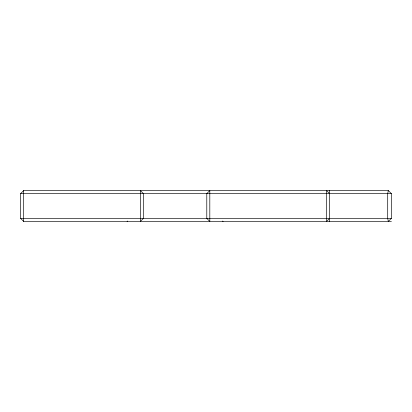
<?xml version="1.0" encoding="UTF-8"?>
<svg xmlns="http://www.w3.org/2000/svg" width="412" height="412" viewBox="0 0 412 412"><rect width="100%" height="100%" fill="white"/><g stroke="black" fill="none" stroke-linecap="round" stroke-linejoin="round"><path stroke-width="0.62" d="M388.31 190.55L387.702 193.64L387.702 218.36L388.31 221.45L391.4 218.36L391.4 193.64L388.31 190.55L209.811 190.55L206.788 193.64L206.788 218.36L209.811 221.45L209.811 190.55M391.4 221.45L23.69 221.45L20.6 218.36L20.6 193.64L23.69 190.55L140.389 190.55L143.412 193.64L143.412 218.36L140.389 221.45L140.389 190.55M329.6 218.36L326.51 221.45L326.51 190.55L329.6 193.64M127.102 221.45L127.602 221.043M140.538 190.55L209.662 190.55M20.6 193.64L391.4 193.64M20.6 218.36L391.4 218.36M222.598 221.043L223.098 221.45M329.6 190.55L329.6 221.45M23.69 190.55L23.69 221.45"/></g></svg>
